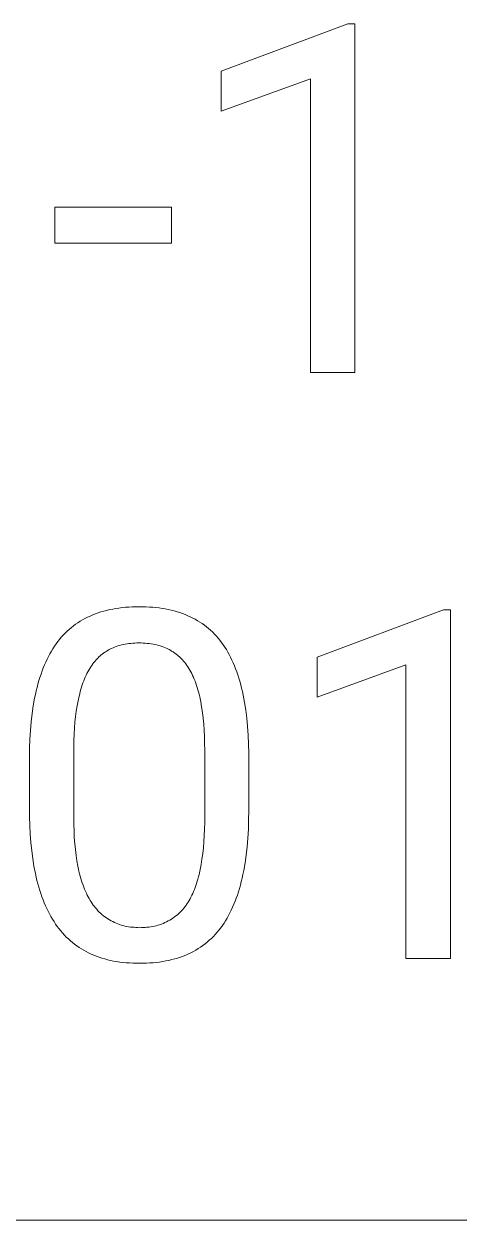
# Model space of a CAD drawing. Header units: millimetres. Extents: x 0 to 5466, y 0 to 3819.
# Drawn here: x 4285.1 to 4350, y 305.5 to 483.9 of the extents above; entities that cross this region are included whole.
import ezdxf

# ---------------------------------------------------------------- set-up
doc = ezdxf.new("R2010")
doc.units = ezdxf.units.MM
doc.header["$MEASUREMENT"] = 0
doc.layers.add('Domyślny', color=7, linetype='Continuous', true_color=0x000000)

msp = doc.modelspace()

# ---------------------------------------------------------------- linework, layer by layer
at = {"layer": 'Domyślny', "color": 18, "lineweight": 15, "true_color": 0x000000}
for p, q in [((4314.56, 476.84), (4333.4, 483.9)), ((4333.4, 483.9), (4334.44, 483.9)), ((4334.44, 483.9), (4334.44, 431.9)), ((4314.56, 470.87), (4314.56, 476.84)), ((4327.83, 475.73), (4314.56, 470.87)), ((4327.83, 431.9), (4327.83, 475.73)), ((4289.76, 451.21), (4289.76, 456.58)), ((4289.76, 456.58), (4307.11, 456.58)), ((4307.11, 456.58), (4307.11, 451.21)), ((4307.11, 451.21), (4289.76, 451.21)), ((4334.44, 431.9), (4327.83, 431.9)), ((4295.79, 395.93), (4296.2, 396.08)), ((4296.2, 396.08), (4296.61, 396.22)), ((4296.61, 396.22), (4297.04, 396.34)), ((4297.04, 396.34), (4297.47, 396.45)), ((4297.47, 396.45), (4297.92, 396.56)), ((4297.92, 396.56), (4298.37, 396.65)), ((4298.37, 396.65), (4298.83, 396.73)), ((4298.83, 396.73), (4299.3, 396.8)), ((4299.3, 396.8), (4299.78, 396.86)), ((4299.78, 396.86), (4300.27, 396.91)), ((4300.27, 396.91), (4300.76, 396.95)), ((4300.76, 396.95), (4301.27, 396.98)), ((4301.27, 396.98), (4301.78, 396.99)), ((4301.78, 396.99), (4302.3, 397)), ((4302.3, 397), (4302.82, 396.99)), ((4302.82, 396.99), (4303.33, 396.98)), ((4303.33, 396.98), (4303.84, 396.95)), ((4303.84, 396.95), (4304.33, 396.91)), ((4304.33, 396.91), (4304.81, 396.87)), ((4304.81, 396.87), (4305.29, 396.81)), ((4305.29, 396.81), (4305.76, 396.74)), ((4305.76, 396.74), (4306.21, 396.66)), ((4306.21, 396.66), (4306.66, 396.58)), ((4306.66, 396.58), (4307.1, 396.48)), ((4307.1, 396.48), (4307.53, 396.37)), ((4307.53, 396.37), (4307.96, 396.25)), ((4307.96, 396.25), (4308.37, 396.12)), ((4308.37, 396.12), (4308.78, 395.98)), ((4328.82, 389.46), (4347.65, 396.52)), ((4347.65, 396.52), (4348.69, 396.52)), ((4348.69, 396.52), (4348.69, 344.53)), ((4292.51, 394.13), (4292.84, 394.37)), ((4292.84, 394.37), (4293.17, 394.6)), ((4293.17, 394.6), (4293.52, 394.83)), ((4293.52, 394.83), (4293.88, 395.04)), ((4293.88, 395.04), (4294.24, 395.24)), ((4294.24, 395.24), (4294.62, 395.43)), ((4294.62, 395.43), (4295, 395.61)), ((4295, 395.61), (4295.39, 395.78)), ((4295.39, 395.78), (4295.79, 395.93)), ((4308.78, 395.98), (4309.17, 395.82)), ((4309.17, 395.82), (4309.56, 395.66)), ((4309.56, 395.66), (4309.94, 395.49)), ((4309.94, 395.49), (4310.31, 395.31)), ((4310.31, 395.31), (4310.67, 395.12)), ((4310.67, 395.12), (4311.03, 394.91)), ((4311.03, 394.91), (4311.37, 394.7)), ((4311.37, 394.7), (4311.71, 394.47)), ((4311.71, 394.47), (4312.04, 394.24)), ((4312.04, 394.24), (4312.36, 394)), ((4290.44, 392.12), (4290.71, 392.44)), ((4290.71, 392.44), (4290.99, 392.75)), ((4290.99, 392.75), (4291.27, 393.04)), ((4291.27, 393.04), (4291.57, 393.33)), ((4291.57, 393.33), (4291.87, 393.61)), ((4291.87, 393.61), (4292.18, 393.87)), ((4292.18, 393.87), (4292.51, 394.13)), ((4312.36, 394), (4312.67, 393.74)), ((4312.67, 393.74), (4312.97, 393.48)), ((4312.97, 393.48), (4313.27, 393.2)), ((4313.27, 393.2), (4313.55, 392.91)), ((4313.55, 392.91), (4313.83, 392.62)), ((4313.83, 392.62), (4314.1, 392.31)), ((4289.23, 390.36), (4289.45, 390.73)), ((4289.45, 390.73), (4289.69, 391.09)), ((4289.69, 391.09), (4289.93, 391.45)), ((4289.93, 391.45), (4290.18, 391.79)), ((4290.18, 391.79), (4290.44, 392.12)), ((4297.95, 390.65), (4297.83, 390.59)), ((4298.06, 390.7), (4297.95, 390.65)), ((4298.18, 390.76), (4298.06, 390.7)), ((4298.42, 390.87), (4298.18, 390.76)), ((4298.66, 390.97), (4298.42, 390.87)), ((4298.91, 391.06), (4298.66, 390.97)), ((4299.16, 391.15), (4298.91, 391.06)), ((4299.42, 391.22), (4299.16, 391.15)), ((4299.68, 391.29), (4299.42, 391.22)), ((4299.95, 391.36), (4299.68, 391.29)), ((4300.23, 391.41), (4299.95, 391.36)), ((4300.51, 391.46), (4300.23, 391.41)), ((4300.79, 391.5), (4300.51, 391.46)), ((4301.09, 391.53), (4300.79, 391.5)), ((4301.38, 391.56), (4301.09, 391.53)), ((4301.68, 391.58), (4301.38, 391.56)), ((4301.99, 391.59), (4301.68, 391.58)), ((4302.3, 391.59), (4301.99, 391.59)), ((4302.62, 391.59), (4302.3, 391.59)), ((4302.93, 391.58), (4302.62, 391.59)), ((4303.23, 391.56), (4302.93, 391.58)), ((4303.53, 391.53), (4303.23, 391.56)), ((4303.82, 391.5), (4303.53, 391.53)), ((4304.11, 391.46), (4303.82, 391.5)), ((4304.4, 391.41), (4304.11, 391.46)), ((4304.67, 391.36), (4304.4, 391.41)), ((4304.94, 391.29), (4304.67, 391.36)), ((4305.21, 391.22), (4304.94, 391.29)), ((4305.47, 391.15), (4305.21, 391.22)), ((4305.73, 391.06), (4305.47, 391.15)), ((4305.98, 390.97), (4305.73, 391.06)), ((4306.23, 390.87), (4305.98, 390.97)), ((4306.47, 390.76), (4306.23, 390.87)), ((4306.7, 390.65), (4306.47, 390.76)), ((4306.82, 390.59), (4306.7, 390.65)), ((4314.1, 392.31), (4314.36, 391.99)), ((4314.36, 391.99), (4314.61, 391.67)), ((4314.61, 391.67), (4314.85, 391.33)), ((4314.85, 391.33), (4315.08, 390.97)), ((4315.08, 390.97), (4315.31, 390.61)), ((4288.39, 388.74), (4288.59, 389.16)), ((4288.59, 389.16), (4288.79, 389.57)), ((4288.79, 389.57), (4289.01, 389.97)), ((4289.01, 389.97), (4289.23, 390.36)), ((4295.74, 388.89), (4295.57, 388.68)), ((4295.92, 389.09), (4295.74, 388.89)), ((4296.1, 389.28), (4295.92, 389.09)), ((4296.19, 389.37), (4296.1, 389.28)), ((4296.28, 389.46), (4296.19, 389.37)), ((4296.37, 389.55), (4296.28, 389.46)), ((4296.47, 389.63), (4296.37, 389.55)), ((4296.57, 389.72), (4296.47, 389.63)), ((4296.66, 389.8), (4296.57, 389.72)), ((4296.76, 389.88), (4296.66, 389.8)), ((4296.86, 389.96), (4296.76, 389.88)), ((4296.97, 390.04), (4296.86, 389.96)), ((4297.07, 390.11), (4296.97, 390.04)), ((4297.17, 390.19), (4297.07, 390.11)), ((4297.28, 390.26), (4297.17, 390.19)), ((4297.39, 390.33), (4297.28, 390.26)), ((4297.5, 390.39), (4297.39, 390.33)), ((4297.61, 390.46), (4297.5, 390.39)), ((4297.72, 390.52), (4297.61, 390.46)), ((4297.83, 390.59), (4297.72, 390.52)), ((4306.93, 390.52), (4306.82, 390.59)), ((4307.04, 390.46), (4306.93, 390.52)), ((4307.15, 390.39), (4307.04, 390.46)), ((4307.26, 390.33), (4307.15, 390.39)), ((4307.37, 390.26), (4307.26, 390.33)), ((4307.48, 390.19), (4307.37, 390.26)), ((4307.59, 390.11), (4307.48, 390.19)), ((4307.69, 390.04), (4307.59, 390.11)), ((4307.79, 389.96), (4307.69, 390.04)), ((4307.9, 389.88), (4307.79, 389.96)), ((4308, 389.8), (4307.9, 389.88)), ((4308.1, 389.72), (4308, 389.8)), ((4308.19, 389.63), (4308.1, 389.72)), ((4308.29, 389.55), (4308.19, 389.63)), ((4308.39, 389.46), (4308.29, 389.55)), ((4308.57, 389.28), (4308.39, 389.46)), ((4308.75, 389.09), (4308.57, 389.28)), ((4308.93, 388.89), (4308.75, 389.09)), ((4309.1, 388.68), (4308.93, 388.89)), ((4315.31, 390.61), (4315.53, 390.24)), ((4315.53, 390.24), (4315.74, 389.85)), ((4315.74, 389.85), (4315.95, 389.45)), ((4315.95, 389.45), (4316.14, 389.04)), ((4316.14, 389.04), (4316.33, 388.62)), ((4328.82, 383.49), (4328.82, 389.46)), ((4287.69, 386.94), (4287.85, 387.41)), ((4287.85, 387.41), (4288.02, 387.86)), ((4288.02, 387.86), (4288.21, 388.31)), ((4288.21, 388.31), (4288.39, 388.74)), ((4294.67, 387.3), (4294.54, 387.04)), ((4294.81, 387.55), (4294.67, 387.3)), ((4294.95, 387.79), (4294.81, 387.55)), ((4295.1, 388.02), (4294.95, 387.79)), ((4295.25, 388.25), (4295.1, 388.02)), ((4295.41, 388.47), (4295.25, 388.25)), ((4295.57, 388.68), (4295.41, 388.47)), ((4309.27, 388.47), (4309.1, 388.68)), ((4309.43, 388.25), (4309.27, 388.47)), ((4309.58, 388.02), (4309.43, 388.25)), ((4309.73, 387.79), (4309.58, 388.02)), ((4309.87, 387.54), (4309.73, 387.79)), ((4310.01, 387.29), (4309.87, 387.54)), ((4310.15, 387.03), (4310.01, 387.29)), ((4316.33, 388.62), (4316.52, 388.19)), ((4316.52, 388.19), (4316.69, 387.75)), ((4316.69, 387.75), (4316.86, 387.3)), ((4316.86, 387.3), (4317.02, 386.83)), ((4342.08, 388.35), (4328.82, 383.49)), ((4342.08, 344.53), (4342.08, 388.35)), ((4287.1, 384.96), (4287.23, 385.47)), ((4287.23, 385.47), (4287.38, 385.97)), ((4287.38, 385.97), (4287.53, 386.46)), ((4287.53, 386.46), (4287.69, 386.94)), ((4293.83, 385.33), (4293.73, 385.01)), ((4293.94, 385.63), (4293.83, 385.33)), ((4294.05, 385.93), (4293.94, 385.63)), ((4294.17, 386.22), (4294.05, 385.93)), ((4294.29, 386.5), (4294.17, 386.22)), ((4294.41, 386.78), (4294.29, 386.5)), ((4294.54, 387.04), (4294.41, 386.78)), ((4310.28, 386.76), (4310.15, 387.03)), ((4310.41, 386.48), (4310.28, 386.76)), ((4310.53, 386.19), (4310.41, 386.48)), ((4310.65, 385.89), (4310.53, 386.19)), ((4310.76, 385.59), (4310.65, 385.89)), ((4310.87, 385.27), (4310.76, 385.59)), ((4317.02, 386.83), (4317.17, 386.35)), ((4317.17, 386.35), (4317.32, 385.87)), ((4317.32, 385.87), (4317.45, 385.37)), ((4317.45, 385.37), (4317.58, 384.86)), ((4286.74, 383.35), (4286.85, 383.9)), ((4286.85, 383.9), (4286.97, 384.43)), ((4286.97, 384.43), (4287.1, 384.96)), ((4293.36, 383.68), (4293.21, 382.96)), ((4293.45, 384.02), (4293.36, 383.68)), ((4293.54, 384.36), (4293.45, 384.02)), ((4293.63, 384.69), (4293.54, 384.36)), ((4293.73, 385.01), (4293.63, 384.69)), ((4310.97, 384.95), (4310.87, 385.27)), ((4311.07, 384.62), (4310.97, 384.95)), ((4311.16, 384.28), (4311.07, 384.62)), ((4311.25, 383.93), (4311.16, 384.28)), ((4311.34, 383.57), (4311.25, 383.93)), ((4311.49, 382.82), (4311.34, 383.57)), ((4317.58, 384.86), (4317.71, 384.33)), ((4317.71, 384.33), (4317.82, 383.8)), ((4317.82, 383.8), (4318.03, 382.7)), ((4286.37, 381.05), (4286.54, 382.22)), ((4286.54, 382.22), (4286.74, 383.35)), ((4293.07, 382.21), (4292.94, 381.43)), ((4293.21, 382.96), (4293.07, 382.21)), ((4311.63, 382.05), (4311.49, 382.82)), ((4311.75, 381.23), (4311.63, 382.05)), ((4318.03, 382.7), (4318.21, 381.55)), ((4286.23, 379.82), (4286.37, 381.05)), ((4292.84, 380.62), (4292.75, 379.78)), ((4292.94, 381.43), (4292.84, 380.62)), ((4311.85, 380.38), (4311.75, 381.23)), ((4311.93, 379.5), (4311.85, 380.38)), ((4318.21, 381.55), (4318.35, 380.36)), ((4318.35, 380.36), (4318.47, 379.12)), ((4286.04, 377.25), (4286.12, 378.56)), ((4286.12, 378.56), (4286.23, 379.82)), ((4292.68, 378.9), (4292.62, 378)), ((4292.75, 379.78), (4292.68, 378.9)), ((4312, 378.57), (4311.93, 379.5)), ((4312.04, 377.62), (4312, 378.57)), ((4318.47, 379.12), (4318.56, 377.84)), ((4285.99, 375.89), (4286.04, 377.25)), ((4292.59, 377.06), (4292.57, 376.09)), ((4292.62, 378), (4292.59, 377.06)), ((4312.07, 376.62), (4312.04, 377.62)), ((4312.08, 375.59), (4312.07, 376.62)), ((4318.56, 377.84), (4318.62, 376.51)), ((4318.62, 376.51), (4318.65, 375.14)), ((4285.98, 374.48), (4285.99, 375.89)), ((4292.57, 376.09), (4292.57, 365.57)), ((4312.08, 364.82), (4312.08, 375.59)), ((4318.65, 375.14), (4318.65, 366.6)), ((4285.98, 365.71), (4285.98, 374.48)), ((4286.01, 364.37), (4285.98, 365.71)), ((4318.65, 366.6), (4318.63, 365.18)), ((4286.08, 363.07), (4286.01, 364.37)), ((4292.57, 365.57), (4292.58, 364.54)), ((4292.58, 364.54), (4292.61, 363.55)), ((4312.06, 363.82), (4312.08, 364.82)), ((4318.63, 365.18), (4318.59, 363.81)), ((4286.17, 361.82), (4286.08, 363.07)), ((4292.61, 363.55), (4292.65, 362.59)), ((4292.65, 362.59), (4292.72, 361.66)), ((4311.96, 361.93), (4312.02, 362.86)), ((4312.02, 362.86), (4312.06, 363.82)), ((4318.51, 362.48), (4318.4, 361.2)), ((4318.59, 363.81), (4318.51, 362.48)), ((4286.3, 360.6), (4286.17, 361.82)), ((4286.45, 359.43), (4286.3, 360.6)), ((4292.72, 361.66), (4292.81, 360.77)), ((4292.81, 360.77), (4292.91, 359.91)), ((4311.79, 360.18), (4311.88, 361.04)), ((4311.88, 361.04), (4311.96, 361.93)), ((4318.4, 361.2), (4318.26, 359.97)), ((4286.63, 358.3), (4286.45, 359.43)), ((4292.91, 359.91), (4293.04, 359.08)), ((4293.04, 359.08), (4293.18, 358.29)), ((4311.41, 357.81), (4311.55, 358.57)), ((4311.55, 358.57), (4311.68, 359.36)), ((4311.68, 359.36), (4311.79, 360.18)), ((4318.1, 358.78), (4317.9, 357.64)), ((4318.26, 359.97), (4318.1, 358.78)), ((4286.85, 357.21), (4286.63, 358.3)), ((4286.96, 356.69), (4286.85, 357.21)), ((4293.18, 358.29), (4293.34, 357.54)), ((4293.34, 357.54), (4293.43, 357.17)), ((4293.43, 357.17), (4293.53, 356.82)), ((4293.53, 356.82), (4293.63, 356.47)), ((4311.16, 356.74), (4311.25, 357.08)), ((4311.25, 357.08), (4311.41, 357.81)), ((4317.78, 357.08), (4317.67, 356.54)), ((4317.9, 357.64), (4317.78, 357.08)), ((4287.09, 356.17), (4286.96, 356.69)), ((4287.22, 355.66), (4287.09, 356.17)), ((4287.36, 355.17), (4287.22, 355.66)), ((4287.51, 354.68), (4287.36, 355.17)), ((4293.63, 356.47), (4293.73, 356.13)), ((4293.73, 356.13), (4293.84, 355.8)), ((4293.84, 355.8), (4293.95, 355.48)), ((4293.95, 355.48), (4294.07, 355.16)), ((4294.07, 355.16), (4294.19, 354.86)), ((4310.54, 354.82), (4310.66, 355.11)), ((4310.66, 355.11), (4310.76, 355.42)), ((4310.76, 355.42), (4310.87, 355.74)), ((4310.87, 355.74), (4310.97, 356.06)), ((4310.97, 356.06), (4311.07, 356.39)), ((4311.07, 356.39), (4311.16, 356.74)), ((4317.26, 354.98), (4317.11, 354.49)), ((4317.4, 355.49), (4317.26, 354.98)), ((4317.54, 356.01), (4317.4, 355.49)), ((4317.67, 356.54), (4317.54, 356.01)), ((4287.66, 354.21), (4287.51, 354.68)), ((4287.83, 353.74), (4287.66, 354.21)), ((4288, 353.29), (4287.83, 353.74)), ((4288.17, 352.85), (4288, 353.29)), ((4294.19, 354.86), (4294.32, 354.56)), ((4294.32, 354.56), (4294.45, 354.27)), ((4294.45, 354.27), (4294.59, 353.99)), ((4294.59, 353.99), (4294.73, 353.72)), ((4294.73, 353.72), (4294.87, 353.46)), ((4294.87, 353.46), (4295.02, 353.21)), ((4295.02, 353.21), (4295.17, 352.97)), ((4309.62, 352.95), (4309.77, 353.19)), ((4309.77, 353.19), (4309.91, 353.44)), ((4309.91, 353.44), (4310.04, 353.7)), ((4310.04, 353.7), (4310.17, 353.97)), ((4310.17, 353.97), (4310.3, 354.24)), ((4310.3, 354.24), (4310.42, 354.52)), ((4310.42, 354.52), (4310.54, 354.82)), ((4316.79, 353.53), (4316.62, 353.07)), ((4316.96, 354), (4316.79, 353.53)), ((4317.11, 354.49), (4316.96, 354)), ((4288.36, 352.41), (4288.17, 352.85)), ((4288.55, 351.99), (4288.36, 352.41)), ((4288.75, 351.58), (4288.55, 351.99)), ((4288.96, 351.18), (4288.75, 351.58)), ((4295.17, 352.97), (4295.31, 352.74)), ((4295.31, 352.74), (4295.47, 352.51)), ((4295.47, 352.51), (4295.64, 352.29)), ((4295.64, 352.29), (4295.81, 352.08)), ((4295.81, 352.08), (4295.99, 351.87)), ((4295.99, 351.87), (4296.17, 351.66)), ((4296.17, 351.66), (4296.37, 351.47)), ((4296.37, 351.47), (4296.57, 351.28)), ((4308.21, 351.25), (4308.42, 351.44)), ((4308.42, 351.44), (4308.61, 351.64)), ((4308.61, 351.64), (4308.8, 351.85)), ((4308.8, 351.85), (4308.98, 352.06)), ((4308.98, 352.06), (4309.15, 352.27)), ((4309.15, 352.27), (4309.31, 352.49)), ((4309.31, 352.49), (4309.47, 352.72)), ((4309.47, 352.72), (4309.62, 352.95)), ((4316.05, 351.76), (4315.85, 351.34)), ((4316.25, 352.18), (4316.05, 351.76)), ((4316.44, 352.62), (4316.25, 352.18)), ((4316.62, 353.07), (4316.44, 352.62)), ((4289.17, 350.79), (4288.96, 351.18)), ((4289.4, 350.41), (4289.17, 350.79)), ((4289.63, 350.04), (4289.4, 350.41)), ((4289.86, 349.68), (4289.63, 350.04)), ((4290.11, 349.33), (4289.86, 349.68)), ((4296.57, 351.28), (4296.77, 351.09)), ((4296.77, 351.09), (4296.99, 350.92)), ((4296.99, 350.92), (4297.2, 350.75)), ((4297.2, 350.75), (4297.43, 350.59)), ((4297.43, 350.59), (4297.66, 350.44)), ((4297.66, 350.44), (4297.89, 350.29)), ((4297.89, 350.29), (4298.13, 350.16)), ((4298.13, 350.16), (4298.38, 350.03)), ((4298.38, 350.03), (4298.62, 349.91)), ((4298.62, 349.91), (4298.88, 349.8)), ((4298.88, 349.8), (4299.13, 349.7)), ((4299.13, 349.7), (4299.39, 349.6)), ((4305.37, 349.58), (4305.64, 349.68)), ((4305.64, 349.68), (4305.89, 349.78)), ((4305.89, 349.78), (4306.15, 349.89)), ((4306.15, 349.89), (4306.4, 350.01)), ((4306.4, 350.01), (4306.64, 350.14)), ((4306.64, 350.14), (4306.88, 350.27)), ((4306.88, 350.27), (4307.12, 350.42)), ((4307.12, 350.42), (4307.35, 350.57)), ((4307.35, 350.57), (4307.57, 350.73)), ((4307.57, 350.73), (4307.79, 350.9)), ((4307.79, 350.9), (4308.01, 351.07)), ((4308.01, 351.07), (4308.21, 351.25)), ((4314.96, 349.8), (4314.72, 349.44)), ((4315.19, 350.17), (4314.96, 349.8)), ((4315.42, 350.55), (4315.19, 350.17)), ((4315.64, 350.94), (4315.42, 350.55)), ((4315.85, 351.34), (4315.64, 350.94)), ((4290.36, 348.99), (4290.11, 349.33)), ((4290.63, 348.66), (4290.36, 348.99)), ((4290.9, 348.35), (4290.63, 348.66)), ((4291.17, 348.04), (4290.9, 348.35)), ((4291.46, 347.74), (4291.17, 348.04)), ((4299.39, 349.6), (4299.65, 349.52)), ((4299.65, 349.52), (4299.92, 349.44)), ((4299.92, 349.44), (4300.19, 349.38)), ((4300.19, 349.38), (4300.46, 349.32)), ((4300.46, 349.32), (4300.73, 349.27)), ((4300.73, 349.27), (4301, 349.23)), ((4301, 349.23), (4301.28, 349.21)), ((4301.28, 349.21), (4301.55, 349.19)), ((4301.55, 349.19), (4301.83, 349.18)), ((4301.83, 349.18), (4302.1, 349.18)), ((4302.1, 349.18), (4302.38, 349.19)), ((4302.38, 349.19), (4302.65, 349.17)), ((4302.65, 349.17), (4302.93, 349.17)), ((4302.93, 349.17), (4303.21, 349.18)), ((4303.21, 349.18), (4303.48, 349.2)), ((4303.48, 349.2), (4303.76, 349.22)), ((4303.76, 349.22), (4304.03, 349.26)), ((4304.03, 349.26), (4304.3, 349.31)), ((4304.3, 349.31), (4304.58, 349.36)), ((4304.58, 349.36), (4304.84, 349.43)), ((4304.84, 349.43), (4305.11, 349.5)), ((4305.11, 349.5), (4305.37, 349.58)), ((4313.66, 348.12), (4313.37, 347.82)), ((4313.94, 348.44), (4313.66, 348.12)), ((4314.21, 348.76), (4313.94, 348.44)), ((4314.47, 349.09), (4314.21, 348.76)), ((4314.72, 349.44), (4314.47, 349.09)), ((4291.76, 347.46), (4291.46, 347.74)), ((4292.06, 347.18), (4291.76, 347.46)), ((4292.37, 346.92), (4292.06, 347.18)), ((4292.69, 346.67), (4292.37, 346.92)), ((4293.02, 346.42), (4292.69, 346.67)), ((4293.36, 346.19), (4293.02, 346.42)), ((4293.71, 345.97), (4293.36, 346.19)), ((4311.47, 346.24), (4311.13, 346.01)), ((4311.81, 346.47), (4311.47, 346.24)), ((4312.14, 346.72), (4311.81, 346.47)), ((4312.46, 346.98), (4312.14, 346.72)), ((4312.77, 347.25), (4312.46, 346.98)), ((4313.08, 347.53), (4312.77, 347.25)), ((4313.37, 347.82), (4313.08, 347.53)), ((4294.06, 345.76), (4293.71, 345.97)), ((4294.42, 345.56), (4294.06, 345.76)), ((4294.79, 345.37), (4294.42, 345.56)), ((4295.17, 345.2), (4294.79, 345.37)), ((4295.56, 345.03), (4295.17, 345.2)), ((4295.96, 344.87), (4295.56, 345.03)), ((4296.36, 344.73), (4295.96, 344.87)), ((4296.77, 344.59), (4296.36, 344.73)), ((4297.19, 344.47), (4296.77, 344.59)), ((4297.62, 344.36), (4297.19, 344.47)), ((4298.06, 344.25), (4297.62, 344.36)), ((4306.74, 344.26), (4306.29, 344.17)), ((4307.18, 344.37), (4306.74, 344.26)), ((4307.62, 344.48), (4307.18, 344.37)), ((4308.04, 344.61), (4307.62, 344.48)), ((4308.46, 344.74), (4308.04, 344.61)), ((4308.86, 344.89), (4308.46, 344.74)), ((4309.26, 345.05), (4308.86, 344.89)), ((4309.65, 345.22), (4309.26, 345.05)), ((4310.03, 345.4), (4309.65, 345.22)), ((4310.41, 345.6), (4310.03, 345.4)), ((4310.77, 345.8), (4310.41, 345.6)), ((4311.13, 346.01), (4310.77, 345.8)), ((4348.69, 344.53), (4342.08, 344.53)), ((4298.51, 344.16), (4298.06, 344.25)), ((4298.96, 344.08), (4298.51, 344.16)), ((4299.43, 344.01), (4298.96, 344.08)), ((4299.9, 343.95), (4299.43, 344.01)), ((4300.38, 343.9), (4299.9, 343.95)), ((4300.86, 343.87), (4300.38, 343.9)), ((4301.36, 343.84), (4300.86, 343.87)), ((4301.86, 343.82), (4301.36, 343.84)), ((4302.38, 343.82), (4301.86, 343.82)), ((4302.9, 343.82), (4302.38, 343.82)), ((4303.41, 343.84), (4302.9, 343.82)), ((4303.91, 343.87), (4303.41, 343.84)), ((4304.4, 343.9), (4303.91, 343.87)), ((4304.89, 343.95), (4304.4, 343.9)), ((4305.36, 344.01), (4304.89, 343.95)), ((4305.83, 344.09), (4305.36, 344.01)), ((4306.29, 344.17), (4305.83, 344.09)), ((3400.11, 305.53), (5465.59, 305.53))]:
    msp.add_line(p, q, dxfattribs=at)

doc.saveas('drawing.dxf')
